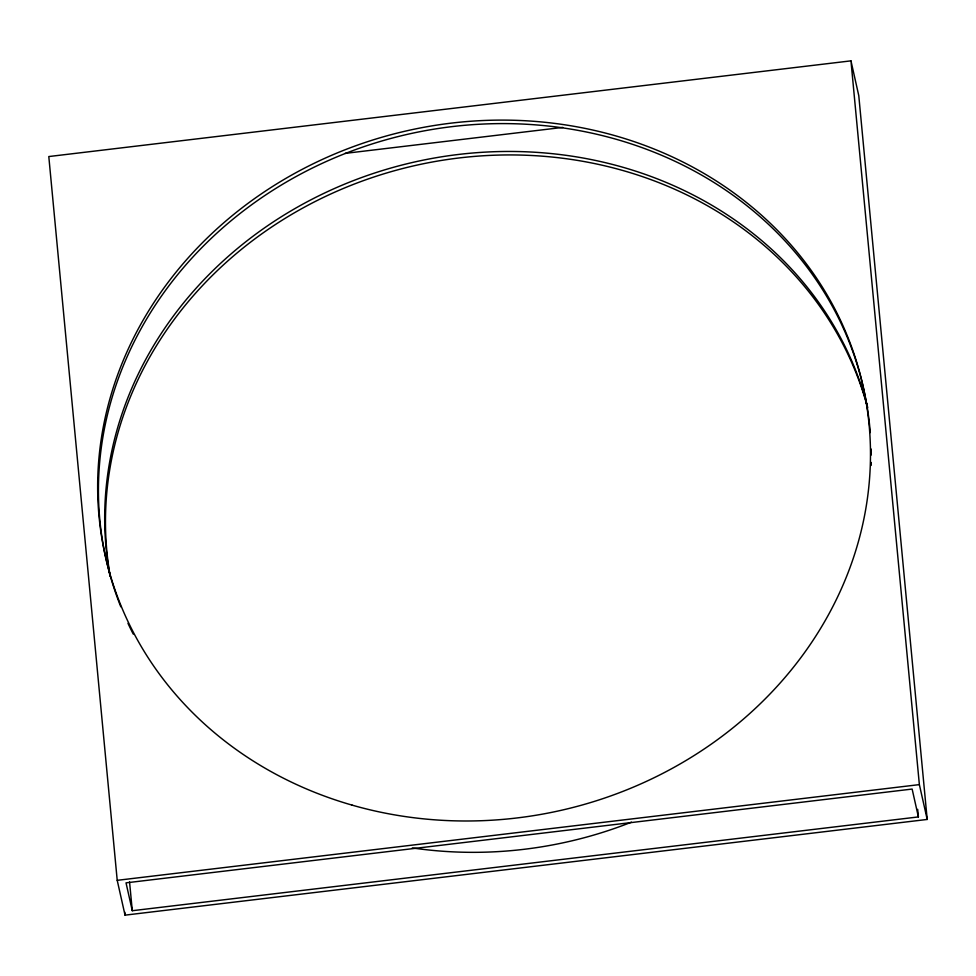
<?xml version="1.0" encoding="UTF-8"?>
<svg xmlns="http://www.w3.org/2000/svg" width="976" height="976" viewBox="0 0 976 976"><rect width="100%" height="100%" fill="white"/><g stroke="black" fill="none" stroke-linecap="round" stroke-linejoin="round"><path stroke-width="1.46" d="M850.962 60.854L48.8 156.55L117.218 880.328L125.038 915.146L927.2 819.45L858.782 95.672L850.962 60.854L919.368 784.619L927.2 819.45M345.053 153.391L562.749 127.417M117.218 880.328L919.368 784.619M918.392 816.924L912.133 789.059L126.026 882.853L132.285 910.718L918.392 816.924L917.684 809.336M129.552 881.889L132.285 910.718M124.757 912.121L125.038 915.146M110.178 575.986A388.253 348.42 -12.7 0 1 415.703 165.395A388.253 348.42 -12.7 0 1 867.213 406.223M120.804 606.779A388.253 348.42 -12.7 0 1 405.369 134.81A388.253 348.42 -12.7 0 1 870.275 432.575M871.165 449.021A388.253 348.42 -12.7 0 1 871.275 455.011M871.251 462.465A388.253 348.42 -12.7 0 1 871.19 465.43M133.261 634.083A388.253 348.42 -12.7 0 1 127.978 623.335M631.46 822.158A388.253 348.42 -12.7 0 1 412.275 847.912M110.02 575.938A388.253 348.42 -12.7 0 1 415.8 161.723A388.253 348.42 -12.7 0 1 867.737 407.687M352.092 805.127A388.253 348.42 -12.7 0 0 864.59 393.596A388.253 348.42 -12.7 0 0 235.521 212.975A388.253 348.42 -12.7 0 0 352.092 805.127"/></g></svg>
